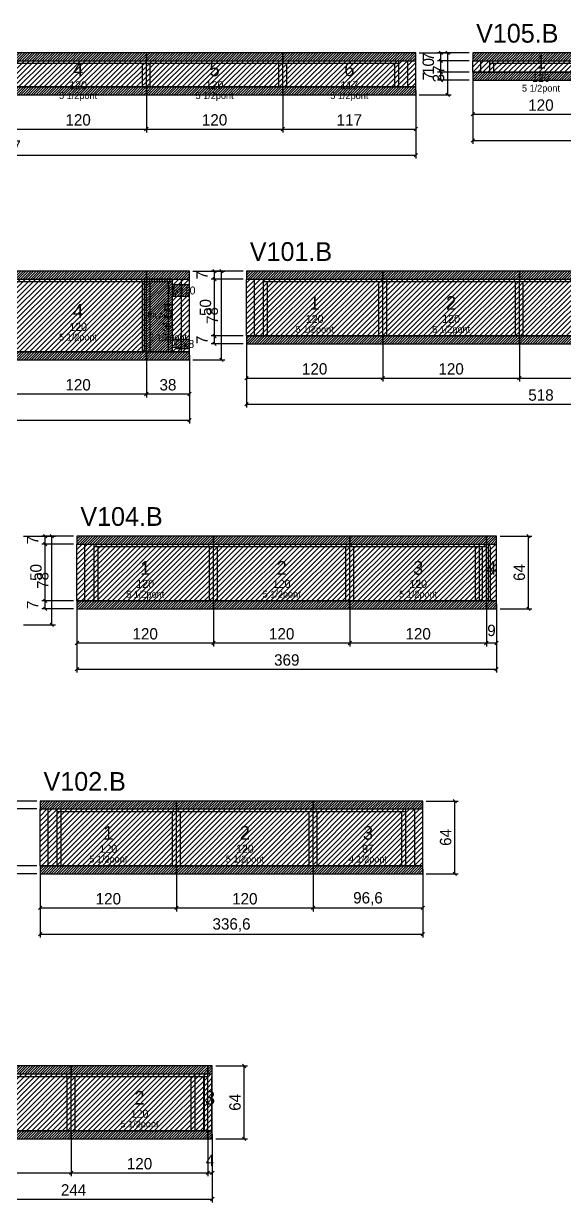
# Model space of a CAD drawing. Extents: x -69 to 3070, y -1018 to 1250.
# Drawn here: x 565 to 1041, y -1004 to 33 of the extents above; entities that cross this region are included whole.
import ezdxf
from ezdxf.enums import TextEntityAlignment as Align

# ---------------------------------------------------------------- set-up
doc = ezdxf.new("R2010")
doc.units = 0
for name, color, linetype in [('5', 5, 'Continuous'), ('COTA', 241, 'Continuous'), ('NOMENCLATURA', 7, 'Continuous'), ('Painéis', 200, 'Continuous'), ('Reaproveitamento', 251, 'Continuous'), ('SARR_2.2x7', 40, 'Continuous'), ('SARR_3.5x7', 81, 'Continuous'), ('SCO-___-LAJ', 224, 'Continuous'), ('texto', 7, 'Continuous')]:
    doc.layers.add(name, color=color, linetype=linetype)
doc.dimstyles.new('PAINEL', dxfattribs={"dimtxt": 10, "dimasz": 3, "dimexe": 3, "dimexo": 3, "dimgap": 3, "dimtad": 1, "dimblk": 'OBLIQUE', "dimblk1": 'OBLIQUE', "dimcen": 2.5, "dimclrd": 4, "dimclre": 4, "dimclrt": 240, "dimazin": 3, "dimtfac": 1, "dimtmove": 0, "dimatfit": 3})

# ---------------------------------------------------------------- blocks, each defined once
blk = doc.blocks.new('_OBLIQUE')
at = {"color": 0, "linetype": 'BYBLOCK'}
blk.add_line((-0.5, -0.5), (0.5, 0.5), dxfattribs=at)

msp = doc.modelspace()

# ---------------------------------------------------------------- hatches: boundary and pattern name
at = {"layer": 'COTA'}
h = msp.add_hatch(dxfattribs=at)
h.set_pattern_fill('ANSI31', scale=0.5)
h.paths.add_polyline_path([(553, 0), (673, 0), (673, 7), (553, 7)])
h = msp.add_hatch(dxfattribs=at)
h.set_pattern_fill('ANSI31', scale=0.5)
h.paths.add_polyline_path([(673, 0), (793, 0), (793, 7), (673, 7)])
h = msp.add_hatch(dxfattribs=at)
h.set_pattern_fill('ANSI31', scale=0.5)
h.paths.add_polyline_path([(793, 0), (910, 0), (910, 7), (793, 7)])
h = msp.add_hatch(dxfattribs=at)
h.set_pattern_fill('ANSI31', scale=0.5)
h.paths.add_polyline_path([(960, 0), (1080, 0), (1080, 7), (960, 7)])
h = msp.add_hatch(dxfattribs=at)
h.set_pattern_fill('ANSI31', scale=0.5)
h.paths.add_polyline_path([(960, -17), (1080, -17), (1080, -10), (960, -10)])
h = msp.add_hatch(dxfattribs=at)
h.set_pattern_fill('ANSI31', scale=0.5)
h.paths.add_polyline_path([(553, -30), (673, -30), (673, -23), (553, -23)])
h = msp.add_hatch(dxfattribs=at)
h.set_pattern_fill('ANSI31', scale=0.5)
h.paths.add_polyline_path([(673, -30), (793, -30), (793, -23), (673, -23)])
h = msp.add_hatch(dxfattribs=at)
h.set_pattern_fill('ANSI31', scale=0.5)
h.paths.add_polyline_path([(793, -30), (910, -30), (910, -23), (793, -23)])
h = msp.add_hatch(dxfattribs=at)
h.set_pattern_fill('ANSI31', scale=0.5)
h.paths.add_polyline_path([(553, -192), (673, -192), (673, -185), (553, -185)])
h = msp.add_hatch(dxfattribs=at)
h.set_pattern_fill('ANSI31', scale=0.5)
h.paths.add_polyline_path([(673, -192), (711, -192), (711, -185), (673, -185)])
h = msp.add_hatch(dxfattribs=at)
h.set_pattern_fill('ANSI31', scale=0.5)
h.paths.add_polyline_path([(761, -192), (881, -192), (881, -185), (761, -185)])
h = msp.add_hatch(dxfattribs=at)
h.set_pattern_fill('ANSI31', scale=0.5)
h.paths.add_polyline_path([(881, -192), (1001, -192), (1001, -185), (881, -185)])
h = msp.add_hatch(dxfattribs=at)
h.set_pattern_fill('ANSI31', scale=0.5)
h.paths.add_polyline_path([(1001, -192), (1121, -192), (1121, -185), (1001, -185)])
h = msp.add_hatch(dxfattribs=at)
h.set_pattern_fill('ANSI31', scale=0.5)
h.paths.add_polyline_path([(671, -256), (696, -256), (696, -192), (671, -192)])
h = msp.add_hatch(dxfattribs=at)
h.set_pattern_fill('ANSI31', scale=0.5)
h.paths.add_polyline_path([(696, -207), (711, -207), (711, -197), (696, -197)])
h = msp.add_hatch(dxfattribs=at)
h.set_pattern_fill('ANSI31', scale=0.5)
h.paths.add_polyline_path([(699, -253), (711, -253), (711, -245), (699, -245)])
h = msp.add_hatch(dxfattribs=at)
h.set_pattern_fill('ANSI31', scale=0.5)
h.paths.add_polyline_path([(761, -249), (881, -249), (881, -242), (761, -242)])
h = msp.add_hatch(dxfattribs=at)
h.set_pattern_fill('ANSI31', scale=0.5)
h.paths.add_polyline_path([(881, -249), (1001, -249), (1001, -242), (881, -242)])
h = msp.add_hatch(dxfattribs=at)
h.set_pattern_fill('ANSI31', scale=0.5)
h.paths.add_polyline_path([(1001, -249), (1121, -249), (1121, -242), (1001, -242)])
h = msp.add_hatch(dxfattribs=at)
h.set_pattern_fill('ANSI31', scale=0.5)
h.paths.add_polyline_path([(553, -263), (673, -263), (673, -256), (553, -256)])
h = msp.add_hatch(dxfattribs=at)
h.set_pattern_fill('ANSI31', scale=0.5)
h.paths.add_polyline_path([(673, -263), (711, -263), (711, -256), (673, -256)])
h = msp.add_hatch(dxfattribs=at)
h.set_pattern_fill('ANSI31', scale=0.5)
h.paths.add_polyline_path([(612, -425), (732, -425), (732, -418), (612, -418)])
h = msp.add_hatch(dxfattribs=at)
h.set_pattern_fill('ANSI31', scale=0.5)
h.paths.add_polyline_path([(732, -425), (852, -425), (852, -418), (732, -418)])
h = msp.add_hatch(dxfattribs=at)
h.set_pattern_fill('ANSI31', scale=0.5)
h.paths.add_polyline_path([(852, -425), (972, -425), (972, -418), (852, -418)])
h = msp.add_hatch(dxfattribs=at)
h.set_pattern_fill('ANSI31', scale=0.5)
h.paths.add_polyline_path([(972, -425), (981, -425), (981, -418), (972, -418)])
h = msp.add_hatch(dxfattribs=at)
h.set_pattern_fill('ANSI31', scale=0.5)
h.paths.add_polyline_path([(612, -482), (732, -482), (732, -475), (612, -475)])
h = msp.add_hatch(dxfattribs=at)
h.set_pattern_fill('ANSI31', scale=0.5)
h.paths.add_polyline_path([(732, -482), (852, -482), (852, -475), (732, -475)])
h = msp.add_hatch(dxfattribs=at)
h.set_pattern_fill('ANSI31', scale=0.5)
h.paths.add_polyline_path([(852, -482), (972, -482), (972, -475), (852, -475)])
h = msp.add_hatch(dxfattribs=at)
h.set_pattern_fill('ANSI31', scale=0.5)
h.paths.add_polyline_path([(972, -482), (981, -482), (981, -475), (972, -475)])
h = msp.add_hatch(dxfattribs=at)
h.set_pattern_fill('ANSI31', scale=0.5)
h.paths.add_polyline_path([(579.6, -658), (699.6, -658), (699.6, -651), (579.6, -651)])
h = msp.add_hatch(dxfattribs=at)
h.set_pattern_fill('ANSI31', scale=0.5)
h.paths.add_polyline_path([(699.6, -658), (819.6, -658), (819.6, -651), (699.6, -651)])
h = msp.add_hatch(dxfattribs=at)
h.set_pattern_fill('ANSI31', scale=0.5)
h.paths.add_polyline_path([(819.6, -658), (916.2, -658), (916.2, -651), (819.6, -651)])
h = msp.add_hatch(dxfattribs=at)
h.set_pattern_fill('ANSI31', scale=0.5)
h.paths.add_polyline_path([(579.6, -715), (699.6, -715), (699.6, -708), (579.6, -708)])
h = msp.add_hatch(dxfattribs=at)
h.set_pattern_fill('ANSI31', scale=0.5)
h.paths.add_polyline_path([(699.6, -715), (819.6, -715), (819.6, -708), (699.6, -708)])
h = msp.add_hatch(dxfattribs=at)
h.set_pattern_fill('ANSI31', scale=0.5)
h.paths.add_polyline_path([(819.6, -715), (916.2, -715), (916.2, -708), (819.6, -708)])
h = msp.add_hatch(dxfattribs=at)
h.set_pattern_fill('ANSI31', scale=0.5)
h.paths.add_polyline_path([(487, -891), (607, -891), (607, -884), (487, -884)])
h = msp.add_hatch(dxfattribs=at)
h.set_pattern_fill('ANSI31', scale=0.5)
h.paths.add_polyline_path([(607, -891), (727, -891), (727, -884), (607, -884)])
h = msp.add_hatch(dxfattribs=at)
h.set_pattern_fill('ANSI31', scale=0.5)
h.paths.add_polyline_path([(727, -891), (731, -891), (731, -884), (727, -884)])
h = msp.add_hatch(dxfattribs=at)
h.set_pattern_fill('ANSI31', scale=0.5)
h.paths.add_polyline_path([(487, -948), (607, -948), (607, -941), (487, -941)])
h = msp.add_hatch(dxfattribs=at)
h.set_pattern_fill('ANSI31', scale=0.5)
h.paths.add_polyline_path([(607, -948), (727, -948), (727, -941), (607, -941)])
h = msp.add_hatch(dxfattribs=at)
h.set_pattern_fill('ANSI31', scale=0.5)
h.paths.add_polyline_path([(727, -948), (731, -948), (731, -941), (727, -941)])
at = {"layer": 'Reaproveitamento'}
h = msp.add_hatch(dxfattribs=at)
h.set_pattern_fill('ANSI31')
h.paths.add_polyline_path([(553, -23), (673, -23), (673, 0), (553, 0)])
h = msp.add_hatch(dxfattribs=at)
h.set_pattern_fill('ANSI31')
h.paths.add_polyline_path([(673, -23), (793, -23), (793, 0), (673, 0)])
h = msp.add_hatch(dxfattribs=at)
h.set_pattern_fill('ANSI31')
h.paths.add_polyline_path([(793, -23), (910, -23), (910, 0), (793, 0)])
h = msp.add_hatch(dxfattribs=at)
h.set_pattern_fill('ANSI31')
h.paths.add_polyline_path([(960, -10), (1080, -10), (1080, 0), (960, 0)])
h = msp.add_hatch(dxfattribs=at)
h.set_pattern_fill('ANSI31')
h.paths.add_polyline_path([(553, -256), (673, -256), (673, -192), (553, -192)])
h = msp.add_hatch(dxfattribs=at)
h.set_pattern_fill('ANSI31')
h.paths.add_polyline_path([(673, -256), (711, -256), (711, -192), (673, -192)])
h = msp.add_hatch(dxfattribs=at)
h.set_pattern_fill('ANSI31')
h.paths.add_polyline_path([(761, -242), (881, -242), (881, -192), (761, -192)])
h = msp.add_hatch(dxfattribs=at)
h.set_pattern_fill('ANSI31')
h.paths.add_polyline_path([(881, -242), (1001, -242), (1001, -192), (881, -192)])
h = msp.add_hatch(dxfattribs=at)
h.set_pattern_fill('ANSI31')
h.paths.add_polyline_path([(1001, -242), (1121, -242), (1121, -192), (1001, -192)])
h = msp.add_hatch(dxfattribs=at)
h.set_pattern_fill('ANSI31')
h.paths.add_polyline_path([(612, -475), (732, -475), (732, -425), (612, -425)])
h = msp.add_hatch(dxfattribs=at)
h.set_pattern_fill('ANSI31')
h.paths.add_polyline_path([(732, -475), (852, -475), (852, -425), (732, -425)])
h = msp.add_hatch(dxfattribs=at)
h.set_pattern_fill('ANSI31')
h.paths.add_polyline_path([(852, -475), (972, -475), (972, -425), (852, -425)])
h = msp.add_hatch(dxfattribs=at)
h.set_pattern_fill('ANSI31')
h.paths.add_polyline_path([(972, -475), (981, -475), (981, -425), (972, -425)])
h = msp.add_hatch(dxfattribs=at)
h.set_pattern_fill('ANSI31')
h.paths.add_polyline_path([(579.6, -708), (699.6, -708), (699.6, -658), (579.6, -658)])
h = msp.add_hatch(dxfattribs=at)
h.set_pattern_fill('ANSI31')
h.paths.add_polyline_path([(699.6, -708), (819.6, -708), (819.6, -658), (699.6, -658)])
h = msp.add_hatch(dxfattribs=at)
h.set_pattern_fill('ANSI31')
h.paths.add_polyline_path([(819.6, -708), (916.2, -708), (916.2, -658), (819.6, -658)])
h = msp.add_hatch(dxfattribs=at)
h.set_pattern_fill('ANSI31')
h.paths.add_polyline_path([(487, -941), (607, -941), (607, -891), (487, -891)])
h = msp.add_hatch(dxfattribs=at)
h.set_pattern_fill('ANSI31')
h.paths.add_polyline_path([(607, -941), (727, -941), (727, -891), (607, -891)])
h = msp.add_hatch(dxfattribs=at)
h.set_pattern_fill('ANSI31')
h.paths.add_polyline_path([(727, -941), (731, -941), (731, -891), (727, -891)])

# ---------------------------------------------------------------- linework, layer by layer
at = {"layer": 'Painéis'}
for p, q in [((553, 0), (673, 0)), ((673, -23), (673, 0)), ((673, -23), (673, 0)), ((673, 0), (793, 0)), ((673, -23), (673, 0)), ((793, -23), (793, 0)), ((793, -23), (793, 0)), ((793, 0), (910, 0)), ((793, -23), (793, 0)), ((910, -23), (910, 0)), ((960, 0), (1080, 0)), ((960, -10), (960, 0)), ((960, -10), (1080, -10)), ((553, -23), (673, -23)), ((673, -23), (793, -23)), ((793, -23), (910, -23)), ((553, -192), (673, -192)), ((673, -256), (673, -192)), ((673, -256), (673, -192)), ((673, -192), (711, -192)), ((673, -256), (673, -192)), ((711, -256), (711, -192)), ((761, -192), (881, -192)), ((761, -242), (761, -192)), ((881, -242), (881, -192)), ((881, -242), (881, -192)), ((881, -192), (1001, -192)), ((881, -242), (881, -192)), ((1001, -242), (1001, -192)), ((1001, -242), (1001, -192)), ((1001, -192), (1121, -192)), ((1001, -242), (1001, -192)), ((761, -242), (881, -242)), ((881, -242), (1001, -242)), ((1001, -242), (1121, -242)), ((553, -256), (673, -256)), ((673, -256), (711, -256)), ((612, -425), (732, -425)), ((612, -475), (612, -425)), ((732, -475), (732, -425)), ((732, -475), (732, -425)), ((732, -425), (852, -425)), ((732, -475), (732, -425)), ((852, -475), (852, -425)), ((852, -475), (852, -425)), ((852, -425), (972, -425)), ((852, -475), (852, -425)), ((972, -475), (972, -425)), ((972, -475), (972, -425)), ((972, -425), (981, -425)), ((972, -475), (972, -425)), ((981, -475), (981, -425)), ((612, -475), (732, -475)), ((732, -475), (852, -475)), ((852, -475), (972, -475)), ((972, -475), (981, -475)), ((579.6, -658), (699.6, -658)), ((579.6, -708), (579.6, -658)), ((699.6, -708), (699.6, -658)), ((699.6, -708), (699.6, -658)), ((699.6, -658), (819.6, -658)), ((699.6, -708), (699.6, -658)), ((819.6, -708), (819.6, -658)), ((819.6, -708), (819.6, -658)), ((819.6, -658), (916.2, -658)), ((819.6, -708), (819.6, -658)), ((916.2, -708), (916.2, -658)), ((579.6, -708), (699.6, -708)), ((699.6, -708), (819.6, -708)), ((819.6, -708), (916.2, -708)), ((487, -891), (607, -891)), ((607, -941), (607, -891)), ((607, -941), (607, -891)), ((607, -891), (727, -891)), ((607, -941), (607, -891)), ((727, -941), (727, -891)), ((727, -941), (727, -891)), ((727, -891), (731, -891)), ((727, -941), (727, -891)), ((731, -941), (731, -891)), ((487, -941), (607, -941)), ((607, -941), (727, -941)), ((727, -941), (731, -941))]:
    msp.add_line(p, q, dxfattribs=at)
for points in [[(671, -256), (696, -256), (696, -192), (671, -192)], [(696, -207), (711, -207), (711, -197), (696, -197)], [(699, -253), (711, -253), (711, -245), (699, -245)]]:
    msp.add_lwpolyline(points, close=True, dxfattribs=at)
at = {"layer": 'SARR_2.2x7'}
for p, q in [((903, -23), (903, 0)), ((967, -10), (967, 0)), ((553, -2.2), (673, -2.2)), ((673, -2.2), (793, -2.2)), ((793, -2.2), (895, -2.2)), ((975, -2.2), (1080, -2.2)), ((553, -194.2), (673, -194.2)), ((673, -194.2), (696, -194.2)), ((704, -256), (704, -192)), ((768, -242), (768, -192)), ((776, -194.2), (881, -194.2)), ((881, -194.2), (1001, -194.2)), ((1001, -194.2), (1121, -194.2)), ((619, -475), (619, -425)), ((974, -475), (974, -425)), ((627, -427.2), (732, -427.2)), ((732, -427.2), (852, -427.2)), ((852, -427.2), (972, -427.2)), ((586.6, -708), (586.6, -658)), ((594.6, -660.2), (699.6, -660.2)), ((699.6, -660.2), (819.6, -660.2)), ((819.6, -660.2), (901.2, -660.2)), ((909.2, -708), (909.2, -658)), ((724, -941), (724, -891)), ((502, -893.2), (607, -893.2)), ((607, -893.2), (727, -893.2))]:
    msp.add_line(p, q, dxfattribs=at)
at = {"layer": 'SARR_3.5x7'}
for p, q in [((673, -23), (673, 0)), ((673, -23), (673, 0)), ((793, -23), (793, 0)), ((793, -23), (793, 0)), ((895, -23), (895, 0)), ((975, -10), (975, 0)), ((669.5, -23), (669.5, -2.2)), ((676.5, -23), (676.5, -2.2)), ((789.5, -23), (789.5, -2.2)), ((796.5, -23), (796.5, -2.2)), ((891.5, -23), (891.5, -2.2)), ((975, -10), (978.5, -10)), ((978.5, -10), (978.5, -2.2)), ((669.5, -23), (673, -23)), ((673, -23), (676.5, -23)), ((789.5, -23), (793, -23)), ((793, -23), (796.5, -23)), ((891.5, -23), (895, -23)), ((669.5, -256), (669.5, -194.2)), ((673, -256), (673, -192)), ((673, -256), (673, -192)), ((676.5, -256), (676.5, -194.2)), ((692.5, -256), (692.5, -194.2)), ((696, -256), (696, -192)), ((776, -242), (776, -192)), ((779.5, -242), (779.5, -194.2)), ((877.5, -242), (877.5, -194.2)), ((881, -242), (881, -192)), ((881, -242), (881, -192)), ((884.5, -242), (884.5, -194.2)), ((997.5, -242), (997.5, -194.2)), ((1001, -242), (1001, -192)), ((1001, -242), (1001, -192)), ((1004.5, -242), (1004.5, -194.2)), ((776, -242), (779.5, -242)), ((877.5, -242), (881, -242)), ((881, -242), (884.5, -242)), ((997.5, -242), (1001, -242)), ((1001, -242), (1004.5, -242)), ((669.5, -256), (673, -256)), ((673, -256), (676.5, -256)), ((692.5, -256), (696, -256)), ((627, -475), (627, -425)), ((732, -475), (732, -425)), ((732, -475), (732, -425)), ((852, -475), (852, -425)), ((852, -475), (852, -425)), ((966, -475), (966, -425)), ((972, -475), (972, -425)), ((972, -475), (972, -425)), ((630.5, -475), (630.5, -427.2)), ((728.5, -475), (728.5, -427.2)), ((735.5, -475), (735.5, -427.2)), ((848.5, -475), (848.5, -427.2)), ((855.5, -475), (855.5, -427.2)), ((962.5, -475), (962.5, -427.2)), ((968.5, -475), (968.5, -427.2)), ((975.5, -475), (975.5, -427.2)), ((627, -475), (630.5, -475)), ((728.5, -475), (732, -475)), ((732, -475), (735.5, -475)), ((848.5, -475), (852, -475)), ((852, -475), (855.5, -475)), ((962.5, -475), (966, -475)), ((968.5, -475), (972, -475)), ((972, -475), (975.5, -475)), ((594.6, -708), (594.6, -658)), ((598.1, -708), (598.1, -660.2)), ((696.1, -708), (696.1, -660.2)), ((699.6, -708), (699.6, -658)), ((699.6, -708), (699.6, -658)), ((703.1, -708), (703.1, -660.2)), ((816.1, -708), (816.1, -660.2)), ((819.6, -708), (819.6, -658)), ((819.6, -708), (819.6, -658)), ((823.1, -708), (823.1, -660.2)), ((897.7, -708), (897.7, -660.2)), ((901.2, -708), (901.2, -658)), ((594.6, -708), (598.1, -708)), ((696.1, -708), (699.6, -708)), ((699.6, -708), (703.1, -708)), ((816.1, -708), (819.6, -708)), ((819.6, -708), (823.1, -708)), ((897.7, -708), (901.2, -708)), ((607, -941), (607, -891)), ((607, -941), (607, -891)), ((716, -941), (716, -891)), ((727, -941), (727, -891)), ((727, -941), (727, -891)), ((603.5, -941), (603.5, -893.2)), ((610.5, -941), (610.5, -893.2)), ((712.5, -941), (712.5, -893.2)), ((723.5, -941), (723.5, -893.2)), ((730.5, -941), (730.5, -893.2)), ((603.5, -941), (607, -941)), ((607, -941), (610.5, -941)), ((712.5, -941), (716, -941)), ((723.5, -941), (727, -941)), ((727, -941), (730.5, -941))]:
    msp.add_line(p, q, dxfattribs=at)
at = {"layer": 'SCO-___-LAJ'}
for points in [[(553, 0), (673, 0), (673, 7), (553, 7)], [(673, 0), (793, 0), (793, 7), (673, 7)], [(793, 0), (910, 0), (910, 7), (793, 7)], [(960, 0), (1080, 0), (1080, 7), (960, 7)], [(960, -17), (1080, -17), (1080, -10), (960, -10)], [(553, -30), (673, -30), (673, -23), (553, -23)], [(673, -30), (793, -30), (793, -23), (673, -23)], [(793, -30), (910, -30), (910, -23), (793, -23)], [(553, -192), (673, -192), (673, -185), (553, -185)], [(673, -192), (711, -192), (711, -185), (673, -185)], [(761, -192), (881, -192), (881, -185), (761, -185)], [(881, -192), (1001, -192), (1001, -185), (881, -185)], [(1001, -192), (1121, -192), (1121, -185), (1001, -185)], [(761, -249), (881, -249), (881, -242), (761, -242)], [(881, -249), (1001, -249), (1001, -242), (881, -242)], [(1001, -249), (1121, -249), (1121, -242), (1001, -242)], [(553, -263), (673, -263), (673, -256), (553, -256)], [(673, -263), (711, -263), (711, -256), (673, -256)], [(612, -425), (732, -425), (732, -418), (612, -418)], [(732, -425), (852, -425), (852, -418), (732, -418)], [(852, -425), (972, -425), (972, -418), (852, -418)], [(972, -425), (981, -425), (981, -418), (972, -418)], [(612, -482), (732, -482), (732, -475), (612, -475)], [(732, -482), (852, -482), (852, -475), (732, -475)], [(852, -482), (972, -482), (972, -475), (852, -475)], [(972, -482), (981, -482), (981, -475), (972, -475)], [(579.6, -658), (699.6, -658), (699.6, -651), (579.6, -651)], [(699.6, -658), (819.6, -658), (819.6, -651), (699.6, -651)], [(819.6, -658), (916.2, -658), (916.2, -651), (819.6, -651)], [(579.6, -715), (699.6, -715), (699.6, -708), (579.6, -708)], [(699.6, -715), (819.6, -715), (819.6, -708), (699.6, -708)], [(819.6, -715), (916.2, -715), (916.2, -708), (819.6, -708)], [(487, -891), (607, -891), (607, -884), (487, -884)], [(607, -891), (727, -891), (727, -884), (607, -884)], [(727, -891), (731, -891), (731, -884), (727, -884)], [(487, -948), (607, -948), (607, -941), (487, -941)], [(607, -948), (727, -948), (727, -941), (607, -941)], [(727, -948), (731, -948), (731, -941), (727, -941)]]:
    msp.add_lwpolyline(points, close=True, dxfattribs=at)

# ---------------------------------------------------------------- texts
at = {"layer": '5'}
for s, height, p in [('1', 12, (1020, -1)), ('4', 12, (613, -7.5)), ('5', 12, (733, -7.5)), ('6', 12, (851.5, -7.5)), ('120', 7, (613, -21.5)), ('120', 7, (733, -21.5)), ('117', 7, (851.5, -21.5)), ('120', 7, (1020, -15)), ('15x10', 7, (703.5, -202)), ('1', 12, (821, -213)), ('2', 12, (941, -213)), ('4', 12, (613, -220)), ('5', 12, (692, -220)), ('PILAR', 5, (683.5, -224)), ('120', 7, (821, -227)), ('120', 7, (941, -227)), ('120', 7, (613, -234)), ('38', 7, (692, -234)), ('12x8', 7, (705, -249)), ('1', 12, (672, -446)), ('2', 12, (792, -446)), ('3', 12, (912, -446)), ('4', 12, (976.5, -446)), ('120', 7, (672, -460)), ('120', 7, (792, -460)), ('120', 7, (912, -460)), ('1', 12, (639.6, -679)), ('2', 12, (759.6, -679)), ('3', 12, (867.9, -679)), ('120', 7, (639.6, -693)), ('120', 7, (759.6, -693)), ('97', 7, (867.9, -693)), ('2', 12, (667, -912)), ('3', 12, (729, -912)), ('120', 7, (667, -926))]:
    msp.add_text(s, height=height, dxfattribs=at).set_placement(p, align=Align.MIDDLE_CENTER)
at = {"layer": 'NOMENCLATURA'}
for s, p in [('V105.B', (963, 16)), ('V101.B', (764, -176)), ('V104.B', (615, -409)), ('V102.B', (582.6, -642))]:
    msp.add_text(s, height=16.5, dxfattribs=at).set_placement(p)
at = {"layer": 'texto', "char_height": 6, "attachment_point": 5}
for s, insert in [('5 1/2pont', (613, -31.5)), ('5 1/2pont', (733, -31.5)), ('5 1/2pont', (851.5, -31.5)), ('5 1/2pont', (1020, -25)), ('5 1/2pont', (821, -237)), ('5 1/2pont', (941, -237)), ('5 1/2pont', (613, -244)), ('2 1/2pont', (692, -244)), ('5 1/2pont', (672, -470)), ('5 1/2pont', (792, -470)), ('5 1/2pont', (912, -470)), ('5 1/2pont', (639.6, -703)), ('5 1/2pont', (759.6, -703)), ('4 1/2pont', (867.9, -703)), ('5 1/2pont', (667, -936))]:
    msp.add_mtext(s, dxfattribs=dict(at, insert=insert))

# ---------------------------------------------------------------- dimensions: what is measured, and where the dimension line sits
at = {"layer": 'COTA'}
for base, p1, p2 in [((938, -30), (910, -30), (910, 7)), ((932, 0), (960, 0), (960, 7)), ((932, -10), (960, -10), (960, 0)), ((932, -17), (960, -17), (960, -10)), ((739, -263), (711, -263), (711, -185)), ((733, -192), (761, -192), (761, -185)), ((733, -242), (761, -242), (761, -192)), ((733, -249), (761, -249), (761, -242)), ((590, -496), (562, -496), (562, -418)), ((584, -425), (612, -425), (612, -418)), ((584, -475), (612, -475), (612, -425)), ((1009, -482), (981, -482), (981, -418)), ((584, -482), (612, -482), (612, -475)), ((551.6, -658), (579.6, -658), (579.6, -651)), ((944.2, -715), (916.2, -715), (916.2, -651)), ((551.6, -708), (579.6, -708), (579.6, -658)), ((551.6, -715), (579.6, -715), (579.6, -708)), ((759, -948), (731, -948), (731, -884))]:
    msp.add_linear_dim(base=base, p1=p1, p2=p2, angle=90, dimstyle='PAINEL', dxfattribs=at).render()
for base, p1, p2 in [((960, -47), (960, -10), (1080, -10)), ((960, -70), (960, -10), (1677, -10)), ((193, -83), (193, -23), (910, -23)), ((553, -60), (553, -23), (673, -23)), ((673, -60), (673, -23), (793, -23)), ((793, -60), (793, -23), (910, -23)), ((761, -279), (761, -242), (881, -242)), ((761, -302), (761, -242), (1279, -242)), ((881, -279), (881, -242), (1001, -242)), ((1001, -279), (1001, -242), (1121, -242)), ((193, -316), (193, -256), (711, -256)), ((553, -293), (553, -256), (673, -256)), ((673, -293), (673, -256), (711, -256)), ((612, -512), (612, -475), (732, -475)), ((612, -535), (612, -475), (981, -475)), ((732, -512), (732, -475), (852, -475)), ((852, -512), (852, -475), (972, -475)), ((972, -512), (972, -475), (981, -475)), ((579.6, -745), (579.6, -708), (699.6, -708)), ((579.6, -768), (579.6, -708), (916.2, -708)), ((699.6, -745), (699.6, -708), (819.6, -708)), ((819.6, -745), (819.6, -708), (916.2, -708)), ((487, -978), (487, -941), (607, -941)), ((487, -1001), (487, -941), (731, -941)), ((607, -978), (607, -941), (727, -941)), ((727, -978), (727, -941), (731, -941))]:
    msp.add_linear_dim(base=base, p1=p1, p2=p2, dimstyle='PAINEL', dxfattribs=at).render()

doc.saveas('drawing.dxf')
